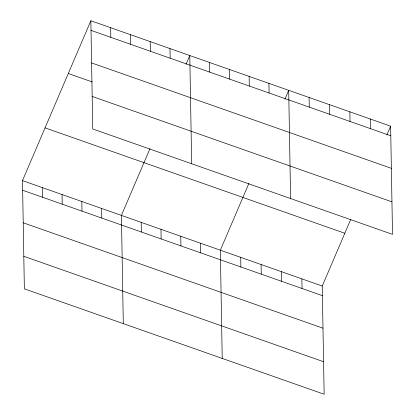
<?xml version="1.0" encoding="UTF-8"?>
<svg xmlns="http://www.w3.org/2000/svg" width="415" height="415" viewBox="0 0 415 415"><rect width="100%" height="100%" fill="white"/><g stroke="black" fill="none" stroke-linecap="round" stroke-linejoin="round"><path stroke-width="0.62" d="M350.815 219.239L322.253 286.028L324.146 394.25L24.371 288.845L22.483 180.624L90.854 20.75L390.629 126.155L392.517 234.376L92.747 128.972L90.854 20.75M149.971 148.622L121.408 215.406L123.297 323.627M186.019 64.325L189.78 55.532L191.668 163.759M248.896 183.404L220.334 250.188L222.222 358.415M284.944 99.107L288.705 90.314L290.593 198.541M386.868 134.948L390.629 126.155M91.025 30.383L390.795 135.788M91.591 62.919L391.366 168.324M68.293 73.507L92.275 81.942M92.177 96.441L391.947 201.84M45.048 127.867L344.818 233.266M22.483 180.624L322.253 286.028M22.654 190.257L322.424 295.662M23.219 222.793L322.989 328.192M23.805 256.309L323.576 361.714M370.242 118.986L370.413 128.619M349.861 111.817L350.027 121.45M329.474 104.653L329.64 114.286M309.092 97.484L309.258 107.117M301.871 278.859L302.037 288.492M281.484 271.69L281.655 281.323M268.92 83.358L269.086 92.991M261.102 264.526L261.268 274.159M249.135 76.402L249.306 86.035M240.716 257.357L240.887 266.99M229.35 69.445L229.521 79.078M209.565 62.489L209.736 72.122M200.549 243.232L200.715 252.865M180.764 236.275L180.93 245.908M169.994 48.576L170.166 58.209M160.978 229.319L161.144 238.952M150.209 41.619L150.38 51.253M141.193 222.362L141.359 231.995M130.424 34.663L130.595 44.296M110.639 27.706L110.81 37.34M101.623 208.449L101.789 218.083M81.838 201.493L82.004 211.126M62.053 194.536L62.219 204.17M42.268 187.58L42.439 197.213"/></g></svg>
